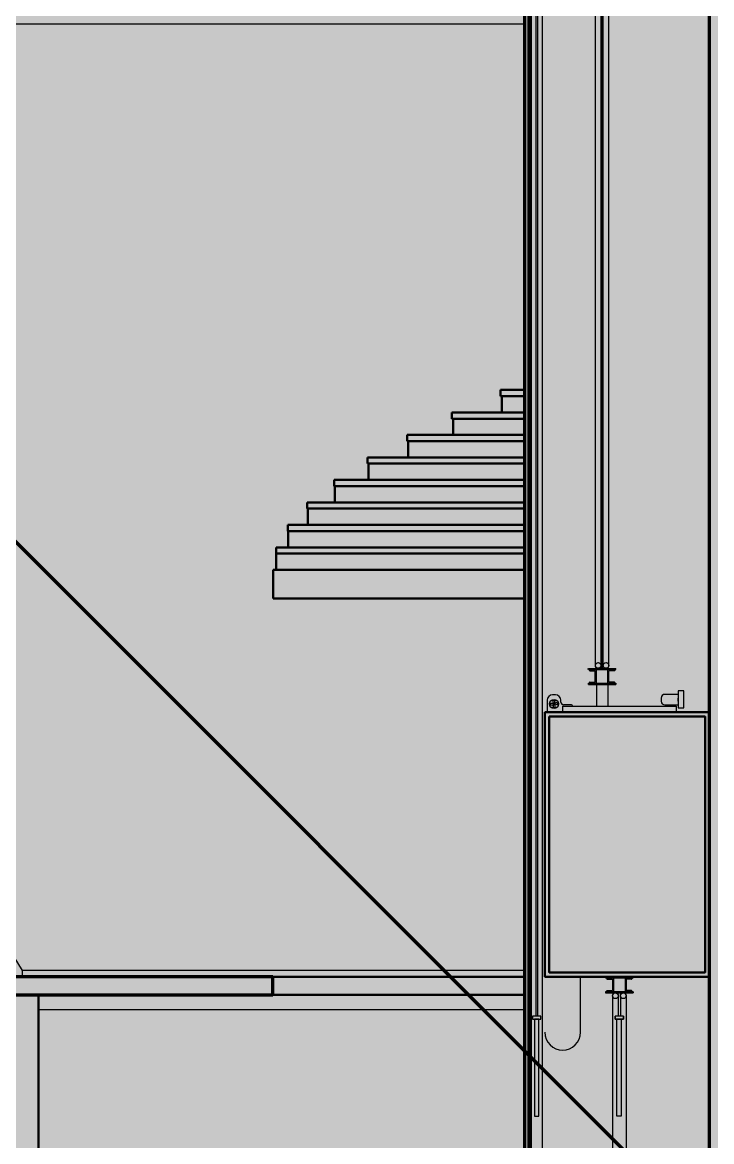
# Model space of a CAD drawing. Header units: millimetres. Extents: x 401 to 30661, y 2016 to 22119.
# Drawn here: x 23293 to 23858, y 12818 to 13736 of the extents above; entities that cross this region are included whole.
import ezdxf

# ---------------------------------------------------------------- set-up
doc = ezdxf.new("R2010")
doc.units = ezdxf.units.MM
for name, color, linetype, lineweight, true_color in [('1ST', 51, 'Continuous', 50, 0x7debff), ('3RD', 140, 'Continuous', 25, 0x7debff), ('4TH DETAILS', 125, 'Continuous', 15, 0x39ffb0)]:
    doc.layers.add(name, color=color, linetype=linetype, lineweight=lineweight, true_color=true_color)
doc.layers.add('BACKGROUND', color=7, linetype='Continuous', true_color=0x000000)
for name, color, linetype, lineweight, true_color, transparency in [('GLOW-CYAN', 7, 'Continuous', 100, 0x7debff, 0.8), ('GLOW-CYAN-2', 7, 'Continuous', 50, 0x7debff, 0.8), ('GLOW-EMERALD-2', 7, 'Continuous', 30, 0x39ffb0, 0.8), ('hatch', 253, 'Continuous', 9, 0x7debff, 0.55)]:
    doc.layers.add(name, color=color, linetype=linetype, lineweight=lineweight, true_color=true_color, transparency=transparency)
doc.layers.add('LAYOUT', color=83, linetype='Continuous', lineweight=50, true_color=0x7debff, plot=False)

msp = doc.modelspace()

# ---------------------------------------------------------------- hatches: boundary and pattern name
at = {"layer": 'BACKGROUND'}
h = msp.add_hatch(color=256, dxfattribs=at)
h.dxf.hatch_style = 1
h.paths.add_polyline_path([(400.723, 2015.745), (30660.634, 2015.745), (30660.634, 22119.328), (400.723, 22119.328)])
at = {"layer": 'hatch'}
h = msp.add_hatch(color=256, dxfattribs=at)
h.dxf.hatch_style = 1
h.paths.add_polyline_path([(22802.664, 14593.018), (22768.957, 14593.018), (22735.254, 14510.462), (22760.592, 14525.978), (22454.64, 13776.554), (22437.749, 13781.726), (22423.633, 13747.151), (22440.525, 13741.979), (22291.726, 13377.498), (22279.058, 13393.014), (22262.206, 13351.736), (22279.058, 13310.458), (22291.726, 13325.974), (22440.525, 12961.493), (22447.282, 12963.562), (22296.794, 13332.181), (22309.463, 13347.697), (22307.814, 13351.736), (22309.463, 13355.776), (22296.794, 13371.292), (22447.282, 13739.91), (22464.174, 13734.738), (22470.564, 13750.391), (22471.663, 13750.391), (23187.816, 13750.391), (23187.816, 13765.256), (22476.632, 13765.256), (22478.289, 13769.313), (22461.397, 13774.485), (22770.727, 14532.185), (22802.664, 14551.742), (22802.664, 14571.296), (24762.256, 14571.296), (24762.256, 14551.742), (24804.328, 14525.978), (25109.972, 13777.307), (25086.324, 13770.066), (25088.287, 13765.256), (24377.426, 13765.256), (24377.426, 13750.391), (25093.256, 13750.391), (25094.356, 13750.391), (25100.746, 13734.738), (25124.394, 13741.979), (25273.193, 13377.498), (25255.457, 13355.776), (25257.106, 13351.736), (25255.457, 13347.697), (25268.126, 13332.181), (25117.638, 12963.562), (25100.746, 12968.734), (25094.356, 12953.081), (24377.426, 12953.081), (24377.426, 12938.216), (25088.287, 12938.216), (25079.874, 12917.608), (25096.766, 12912.436), (24794.193, 12171.287), (24768.855, 12155.771), (24765.557, 12147.692), (22799.362, 12147.692), (22796.064, 12155.771), (22770.727, 12171.287), (22467.846, 12913.189), (22461.09, 12911.12), (22760.592, 12177.494), (22735.254, 12193.01), (22768.957, 12110.454), (24795.962, 12110.454), (24829.666, 12193.01), (24804.328, 12177.494), (25103.523, 12910.368), (25120.414, 12905.196), (25141.286, 12956.321), (25124.394, 12961.493), (25273.193, 13325.974), (25285.862, 13310.458), (25302.714, 13351.736), (25285.862, 13393.014), (25278.261, 13383.704), (25131.151, 13744.048), (25141.286, 13747.151), (25126.864, 13782.479), (25116.729, 13779.376), (24814.463, 14519.772), (24829.666, 14510.462), (24795.962, 14593.018), (24762.256, 14593.018), (24762.256, 14577.502), (22802.664, 14577.502)])
h.paths.add_polyline_path([(24377.426, 13765.256), (24353.117, 13765.256), (24353.117, 13750.391), (24377.426, 13750.391)], flags=17)
h.paths.add_polyline_path([(24353.117, 13765.256), (24066.92, 13765.256), (24066.92, 13750.391), (24353.117, 13750.391)], flags=17)
h.paths.add_polyline_path([(23211.705, 13765.256), (23187.816, 13765.256), (23187.816, 13750.391), (23211.705, 13750.391)], flags=17)
h.paths.add_polyline_path([(23497.999, 13765.256), (23211.705, 13765.256), (23211.705, 13750.391), (23497.999, 13750.391)], flags=17)
h.paths.add_polyline_path([(23765.255, 14082.542), (23723.705, 14082.542), (23721.645, 14072.198), (23765.255, 14072.198)], flags=16)
h.paths.add_polyline_path([(23860.04, 14185.982), (23704.88, 14185.982), (23704.88, 12147.692), (23708.49, 12147.692), (23708.49, 14072.198), (23714.286, 14072.198), (23716.346, 14082.542), (23708.49, 14082.542), (23708.49, 14175.638), (23856.43, 14175.638), (23856.43, 14082.542), (23771.266, 14082.542), (23771.266, 14072.198), (23856.43, 14072.198), (23856.43, 12147.692), (23860.04, 12147.692)], flags=17)
h.paths.add_polyline_path([(23187.816, 12953.081), (22470.564, 12953.081), (22464.174, 12968.734), (22423.633, 12956.321), (22444.198, 12905.948), (22484.738, 12918.361), (22476.632, 12938.216), (23187.816, 12938.216)], flags=17)
h.paths.add_polyline_path([(23497.999, 12953.081), (23211.705, 12953.081), (23211.705, 12938.216), (23497.999, 12938.216)], flags=17)
h.paths.add_polyline_path([(23211.705, 12953.081), (23187.816, 12953.081), (23187.816, 12938.216), (23211.705, 12938.216)], flags=17)
h.paths.add_polyline_path([(24377.426, 12953.081), (24353.117, 12953.081), (24353.117, 12938.216), (24377.426, 12938.216)], flags=17)
h.paths.add_polyline_path([(24353.117, 12953.081), (24066.92, 12953.081), (24066.92, 12938.216), (24353.117, 12938.216)], flags=17)
h = msp.add_hatch(color=256, dxfattribs=at)
h.dxf.hatch_style = 1
h.paths.add_polyline_path([(23704.88, 13287.075), (23498.306, 13287.075), (23498.306, 13263.442), (23704.88, 13263.442)])
h.paths.add_polyline_path([(24066.601, 13637.825), (24066.601, 13656.286), (23860.04, 13656.286), (23860.04, 13632.653), (23872.183, 13632.653), (24066.601, 13632.653)])
h.paths.add_polyline_path([(24065.771, 12880.943), (24065.771, 12899.403), (23860.04, 12899.403), (23860.04, 12875.771), (24065.771, 12875.771)])
h.paths.add_polyline_path([(23704.88, 12530.192), (23498.942, 12530.192), (23498.942, 12506.56), (23704.88, 12506.56)])
h = msp.add_hatch(color=256, dxfattribs=at)
h.dxf.hatch_style = 1
h.paths.add_polyline_path([(23721.356, 13170.306), (23721.356, 12953.081), (23856.43, 12953.081), (23856.43, 13170.306)])
h.paths.add_polyline_path([(23852.82, 13166.685), (23852.82, 12956.702), (23724.977, 12956.702), (23724.977, 13166.685)], flags=16)

# ---------------------------------------------------------------- linework, layer by layer
at = {"layer": '1ST', "linetype": 'Continuous', "extrusion": (0, 1, -2e-16)}
for p, q in [((23704.88, 12147.692, -0.389), (23704.88, 14185.982, -0.389)), ((23708.49, 12147.692, -0.389), (23708.49, 14072.198, -0.389)), ((23856.43, 12147.692, -0.389), (23856.43, 14072.198, -0.389)), ((23497.999, 12953.081, -0.389), (22470.564, 12953.081, -0.389)), ((23497.999, 12938.216, -0.389), (23497.999, 12953.081, -0.389)), ((22476.632, 12938.216, -0.389), (23497.999, 12938.216, -0.389))]:
    msp.add_line(p, q, dxfattribs=at)
at = {"layer": '3RD', "linetype": 'Continuous', "extrusion": (0, 1, -2e-16)}
for p, q in [((23684.956, 13429.587, -0.389), (23684.956, 13434.759, -0.389)), ((23704.88, 13434.759, -0.389), (23684.956, 13434.759, -0.389)), ((23684.956, 13429.587, -0.389), (23704.88, 13429.587, -0.389)), ((23685.929, 13416.299, -0.389), (23685.929, 13429.587, -0.389)), ((23645.048, 13411.127, -0.389), (23645.048, 13416.299, -0.389)), ((23645.048, 13416.299, -0.389), (23704.88, 13416.299, -0.389)), ((23704.88, 13411.127, -0.389), (23645.048, 13411.127, -0.389)), ((23645.955, 13411.127, -0.389), (23645.955, 13397.838, -0.389)), ((23608.405, 13392.666, -0.389), (23608.405, 13397.838, -0.389)), ((23608.405, 13397.838, -0.389), (23704.88, 13397.838, -0.389)), ((23704.88, 13392.666, -0.389), (23608.405, 13392.666, -0.389)), ((23609.224, 13379.378, -0.389), (23609.224, 13392.666, -0.389)), ((23575.897, 13379.378, -0.389), (23704.88, 13379.378, -0.389)), ((23575.897, 13379.378, -0.389), (23575.897, 13374.206, -0.389)), ((23575.897, 13374.206, -0.389), (23704.88, 13374.206, -0.389)), ((23576.609, 13360.917, -0.389), (23576.609, 13374.206, -0.389)), ((23704.88, 13360.917, -0.389), (23548.295, 13360.917, -0.389)), ((23548.295, 13360.917, -0.389), (23548.295, 13355.745, -0.389)), ((23548.295, 13355.745, -0.389), (23704.88, 13355.745, -0.389)), ((23548.884, 13355.745, -0.389), (23548.884, 13342.457, -0.389)), ((23526.257, 13337.285, -0.389), (23526.257, 13342.457, -0.389)), ((23704.88, 13342.457, -0.389), (23526.257, 13342.457, -0.389)), ((23704.88, 13337.285, -0.389), (23526.257, 13337.285, -0.389)), ((23526.708, 13337.285, -0.389), (23526.708, 13323.996, -0.389)), ((23704.88, 13323.996, -0.389), (23510.306, 13323.996, -0.389)), ((23510.306, 13323.996, -0.389), (23510.306, 13318.824, -0.389)), ((23510.306, 13318.824, -0.389), (23704.88, 13318.824, -0.389)), ((23510.609, 13318.824, -0.389), (23510.609, 13305.535, -0.389)), ((23500.82, 13300.363, -0.389), (23500.82, 13305.535, -0.389)), ((23704.88, 13305.535, -0.389), (23500.82, 13305.535, -0.389)), ((23500.82, 13300.363, -0.389), (23704.88, 13300.363, -0.389)), ((23500.967, 13287.075, -0.389), (23500.967, 13300.363, -0.389)), ((23704.994, 13287.075, -0.389), (23498.306, 13287.075, -0.389)), ((23498.306, 13287.075, -0.389), (23498.306, 13263.442, -0.389)), ((23704.88, 13268.614, -0.389), (23704.88, 13281.903, -0.389)), ((23704.88, 13281.903, -0.389), (23704.994, 13281.903, -0.389)), ((23704.994, 13281.903, -0.389), (23704.994, 13287.075, -0.389)), ((23498.306, 13263.442, -0.389), (23704.88, 13263.442, -0.389)), ((23305.819, 12159.864, -0.389), (23305.819, 12938.216, -0.389))]:
    msp.add_line(p, q, dxfattribs=at)
at = {"layer": '3RD', "linetype": 'Continuous'}
for p, q in [((23704.88, 12953.081, -0.389), (23497.999, 12953.081, -0.389)), ((23704.88, 12938.216, -0.389), (23497.999, 12938.216, -0.389))]:
    msp.add_line(p, q, dxfattribs=at)
at = {"layer": '3RD', "linetype": 'Continuous', "elevation": -0.389}
for points in [[(23721.356, 13170.306), (23856.43, 13170.306), (23856.43, 12953.081), (23721.356, 12953.081)], [(23724.977, 13166.685), (23852.82, 13166.685), (23852.82, 12956.702), (23724.977, 12956.702)]]:
    msp.add_lwpolyline(points, close=True, dxfattribs=at)
at = {"layer": '4TH DETAILS', "ltscale": 0.3}
for p, q in [((23768.404, 14120.337, -0.389), (23768.404, 13205.253, -0.389)), ((23762.791, 13208.984, -0.389), (23762.791, 14072.198, -0.389)), ((23767.493, 13206.194, -0.389), (23767.493, 14072.198, -0.389)), ((23769.196, 13208.213, -0.389), (23769.196, 14072.198, -0.389)), ((23773.866, 13208.599, -0.389), (23773.866, 14072.198, -0.389)), ((23710.196, 13934.306, -0.389), (23710.196, 12158.036, -0.389)), ((23713.892, 13936.219, -0.389), (23713.892, 12920.724, -0.389)), ((23713.892, 13936.219, -0.389), (23713.892, 12920.724, -0.389)), ((23715.247, 13936.219, -0.389), (23715.247, 12920.724, -0.389)), ((23715.247, 13936.219, -0.389), (23715.247, 12920.724, -0.389)), ((23715.247, 13936.219, -0.389), (23715.247, 12920.724, -0.389)), ((23719.032, 13934.306, -0.389), (23719.032, 12158.036, -0.389)), ((23773.866, 13208.599, -0.389), (23773.866, 13250.236, -0.389)), ((23756.951, 13205.253, -0.389), (23756.951, 13206.194, -0.389)), ((23756.951, 13205.253, -0.389), (23756.951, 13206.194, -0.389)), ((23757.069, 13206.194, -0.389), (23779.674, 13206.194, -0.389)), ((23757.069, 13206.194, -0.389), (23779.674, 13206.194, -0.389)), ((23757.069, 13205.253, -0.389), (23779.674, 13205.253, -0.389)), ((23757.069, 13205.253, -0.389), (23779.674, 13205.253, -0.389)), ((23757.969, 13205.253, -0.389), (23757.969, 13204.595, -0.389)), ((23757.969, 13205.253, -0.389), (23757.969, 13204.595, -0.389)), ((23758.251, 13204.313, -0.389), (23762.388, 13204.313, -0.389)), ((23758.251, 13204.313, -0.389), (23762.388, 13204.313, -0.389)), ((23762.67, 13195.192, -0.389), (23762.67, 13204.031, -0.389)), ((23762.67, 13195.192, -0.389), (23762.67, 13204.031, -0.389)), ((23763.611, 13193.969, -0.389), (23763.611, 13205.253, -0.389)), ((23763.611, 13193.969, -0.389), (23763.611, 13205.253, -0.389)), ((23773.014, 13193.969, -0.389), (23773.014, 13205.253, -0.389)), ((23773.014, 13193.969, -0.389), (23773.014, 13205.253, -0.389)), ((23773.955, 13195.192, -0.389), (23773.955, 13204.031, -0.389)), ((23773.955, 13195.192, -0.389), (23773.955, 13204.031, -0.389)), ((23778.375, 13204.313, -0.389), (23774.237, 13204.313, -0.389)), ((23778.375, 13204.313, -0.389), (23774.237, 13204.313, -0.389)), ((23778.657, 13205.253, -0.389), (23778.657, 13204.595, -0.389)), ((23778.657, 13205.253, -0.389), (23778.657, 13204.595, -0.389)), ((23779.674, 13205.253, -0.389), (23779.674, 13206.194, -0.389)), ((23779.674, 13205.253, -0.389), (23779.674, 13206.194, -0.389)), ((23756.951, 13193.969, -0.389), (23756.951, 13193.029, -0.389)), ((23756.951, 13193.969, -0.389), (23756.951, 13193.029, -0.389)), ((23757.069, 13193.969, -0.389), (23779.674, 13193.969, -0.389)), ((23757.069, 13193.969, -0.389), (23779.674, 13193.969, -0.389)), ((23757.069, 13193.029, -0.389), (23779.674, 13193.029, -0.389)), ((23757.069, 13193.029, -0.389), (23779.674, 13193.029, -0.389)), ((23757.969, 13193.969, -0.389), (23757.969, 13194.627, -0.389)), ((23757.969, 13193.969, -0.389), (23757.969, 13194.627, -0.389)), ((23758.251, 13194.909, -0.389), (23762.388, 13194.909, -0.389)), ((23758.251, 13194.909, -0.389), (23762.388, 13194.909, -0.389)), ((23763.611, 13193.969, -0.389), (23763.611, 13175.12, -0.389)), ((23763.611, 13193.969, -0.389), (23763.611, 13175.12, -0.389)), ((23773.014, 13193.969, -0.389), (23773.014, 13175.12, -0.389)), ((23773.014, 13193.969, -0.389), (23773.014, 13175.12, -0.389)), ((23778.375, 13194.909, -0.389), (23774.237, 13194.909, -0.389)), ((23778.375, 13194.909, -0.389), (23774.237, 13194.909, -0.389)), ((23778.657, 13193.969, -0.389), (23778.657, 13194.627, -0.389)), ((23778.657, 13193.969, -0.389), (23778.657, 13194.627, -0.389)), ((23779.674, 13193.969, -0.389), (23779.674, 13193.029, -0.389)), ((23779.674, 13193.969, -0.389), (23779.674, 13193.029, -0.389)), ((23729.973, 13184.517, -0.389), (23727.663, 13184.517, -0.389)), ((23729.973, 13184.517, -0.389), (23727.663, 13184.517, -0.389)), ((23816.842, 13181.89, -0.389), (23816.842, 13179.203, -0.389)), ((23816.842, 13181.89, -0.389), (23816.842, 13179.203, -0.389)), ((23830.75, 13184.899, -0.389), (23819.851, 13184.899, -0.389)), ((23830.75, 13184.899, -0.389), (23819.851, 13184.899, -0.389)), ((23835.346, 13187.679, -0.389), (23830.75, 13187.679, -0.389)), ((23830.75, 13187.679, -0.389), (23830.75, 13173.776, -0.389)), ((23835.346, 13187.679, -0.389), (23830.75, 13187.679, -0.389)), ((23830.75, 13187.679, -0.389), (23830.75, 13173.776, -0.389)), ((23830.75, 13179.203, -0.389), (23830.75, 13181.89, -0.389)), ((23830.75, 13179.203, -0.389), (23830.75, 13181.89, -0.389)), ((23835.346, 13173.776, -0.389), (23835.346, 13187.679, -0.389)), ((23835.346, 13173.776, -0.389), (23835.346, 13187.679, -0.389)), ((23723.15, 13180.004, -0.389), (23723.15, 13170.306, -0.389)), ((23723.15, 13180.004, -0.389), (23723.15, 13170.306, -0.389)), ((23734.487, 13178.567, -0.389), (23734.487, 13180.004, -0.389)), ((23734.487, 13178.567, -0.389), (23734.487, 13180.004, -0.389)), ((23735.846, 13175.12, -0.389), (23735.846, 13170.306, -0.389)), ((23735.846, 13175.12, -0.389), (23829.074, 13175.12, -0.389)), ((23735.846, 13175.12, -0.389), (23735.846, 13170.306, -0.389)), ((23735.846, 13175.12, -0.389), (23829.074, 13175.12, -0.389)), ((23743.313, 13176.31, -0.389), (23736.744, 13176.31, -0.389)), ((23743.313, 13176.31, -0.389), (23736.744, 13176.31, -0.389)), ((23819.851, 13176.194, -0.389), (23830.75, 13176.194, -0.389)), ((23819.851, 13176.194, -0.389), (23830.75, 13176.194, -0.389)), ((23829.074, 13175.12, -0.389), (23829.074, 13170.306, -0.389)), ((23829.074, 13175.12, -0.389), (23829.074, 13170.306, -0.389)), ((23830.75, 13173.776, -0.389), (23835.346, 13173.776, -0.389)), ((23830.75, 13173.776, -0.389), (23835.346, 13173.776, -0.389)), ((23750.567, 12907.572, -0.389), (23750.567, 12953.081, -0.389)), ((23750.567, 12907.572, -0.389), (23750.567, 12953.081, -0.389)), ((23771.098, 12952.141, -0.389), (23771.098, 12953.081, -0.389)), ((23771.098, 12952.141, -0.389), (23771.098, 12953.081, -0.389)), ((23771.098, 12952.141, -0.389), (23793.821, 12952.141, -0.389)), ((23771.098, 12952.141, -0.389), (23793.821, 12952.141, -0.389)), ((23772.116, 12952.141, -0.389), (23772.116, 12951.483, -0.389)), ((23772.116, 12952.141, -0.389), (23772.116, 12951.483, -0.389)), ((23772.398, 12951.2, -0.389), (23776.535, 12951.2, -0.389)), ((23772.398, 12951.2, -0.389), (23776.535, 12951.2, -0.389)), ((23776.818, 12950.918, -0.389), (23776.818, 12942.079, -0.389)), ((23776.818, 12950.918, -0.389), (23776.818, 12942.079, -0.389)), ((23776.818, 12950.918, -0.389), (23776.818, 12942.079, -0.389)), ((23777.758, 12952.141, -0.389), (23777.758, 12940.856, -0.389)), ((23777.758, 12952.141, -0.389), (23777.758, 12940.856, -0.389)), ((23777.758, 12952.141, -0.389), (23777.758, 12940.856, -0.389)), ((23787.162, 12952.141, -0.389), (23787.162, 12940.856, -0.389)), ((23787.162, 12952.141, -0.389), (23787.162, 12940.856, -0.389)), ((23787.162, 12952.141, -0.389), (23787.162, 12940.856, -0.389)), ((23788.102, 12950.918, -0.389), (23788.102, 12942.079, -0.389)), ((23788.102, 12950.918, -0.389), (23788.102, 12942.079, -0.389)), ((23788.102, 12950.918, -0.389), (23788.102, 12942.079, -0.389)), ((23792.522, 12951.2, -0.389), (23788.384, 12951.2, -0.389)), ((23792.522, 12951.2, -0.389), (23788.384, 12951.2, -0.389)), ((23792.804, 12952.141, -0.389), (23792.804, 12951.483, -0.389)), ((23792.804, 12952.141, -0.389), (23792.804, 12951.483, -0.389)), ((23793.821, 12952.141, -0.389), (23793.821, 12953.081, -0.389)), ((23793.821, 12952.141, -0.389), (23793.821, 12953.081, -0.389)), ((23772.116, 12940.856, -0.389), (23772.116, 12941.515, -0.389)), ((23772.116, 12940.856, -0.389), (23772.116, 12941.515, -0.389)), ((23772.116, 12940.856, -0.389), (23772.116, 12941.515, -0.389)), ((23772.398, 12941.797, -0.389), (23776.535, 12941.797, -0.389)), ((23772.398, 12941.797, -0.389), (23776.535, 12941.797, -0.389)), ((23772.398, 12941.797, -0.389), (23776.535, 12941.797, -0.389)), ((23792.522, 12941.797, -0.389), (23788.384, 12941.797, -0.389)), ((23792.522, 12941.797, -0.389), (23788.384, 12941.797, -0.389)), ((23792.522, 12941.797, -0.389), (23788.384, 12941.797, -0.389)), ((23792.804, 12940.856, -0.389), (23792.804, 12941.515, -0.389)), ((23792.804, 12940.856, -0.389), (23792.804, 12941.515, -0.389)), ((23771.098, 12940.856, -0.389), (23771.098, 12939.916, -0.389)), ((23771.098, 12940.856, -0.389), (23771.098, 12939.916, -0.389)), ((23793.703, 12940.856, -0.389), (23771.098, 12940.856, -0.389)), ((23793.703, 12939.916, -0.389), (23771.098, 12939.916, -0.389)), ((23771.216, 12940.856, -0.389), (23793.821, 12940.856, -0.389)), ((23771.216, 12940.856, -0.389), (23793.821, 12940.856, -0.389)), ((23771.216, 12939.916, -0.389), (23793.821, 12939.916, -0.389)), ((23771.216, 12939.916, -0.389), (23793.821, 12939.916, -0.389)), ((23776.92, 12937.261, -0.389), (23776.92, 12158.036, -0.389)), ((23781.608, 12937.511, -0.389), (23781.608, 12920.724, -0.389)), ((23781.608, 12937.511, -0.389), (23781.608, 12920.724, -0.389)), ((23781.608, 12937.511, -0.389), (23781.608, 12920.724, -0.389)), ((23783.311, 12937.511, -0.389), (23783.311, 12920.724, -0.389)), ((23783.311, 12937.511, -0.389), (23783.311, 12920.724, -0.389)), ((23783.311, 12937.511, -0.389), (23783.311, 12920.724, -0.389)), ((23788.027, 12938.216, -0.389), (23788.027, 12158.036, -0.389)), ((23793.821, 12940.856, -0.389), (23793.821, 12939.916, -0.389)), ((23793.821, 12940.856, -0.389), (23793.821, 12939.916, -0.389)), ((23718.024, 12920.724, -0.389), (23711.28, 12920.724, -0.389)), ((23711.28, 12920.724, -0.389), (23711.28, 12918.435, -0.389)), ((23718.024, 12920.724, -0.389), (23711.28, 12920.724, -0.389)), ((23718.024, 12920.724, -0.389), (23711.28, 12920.724, -0.389)), ((23711.28, 12918.435, -0.389), (23718.024, 12918.435, -0.389)), ((23711.28, 12918.435, -0.389), (23718.024, 12918.435, -0.389)), ((23711.28, 12918.435, -0.389), (23718.024, 12918.435, -0.389)), ((23716.364, 12918.435, -0.389), (23712.939, 12918.435, -0.389)), ((23712.939, 12918.435, -0.389), (23712.939, 12838.868, -0.389)), ((23716.364, 12838.868, -0.389), (23716.364, 12918.435, -0.389)), ((23718.024, 12918.435, -0.389), (23718.024, 12920.724, -0.389)), ((23779.064, 12918.435, -0.389), (23779.064, 12920.724, -0.389)), ((23785.808, 12918.435, -0.389), (23779.064, 12918.435, -0.389)), ((23779.112, 12920.724, -0.389), (23779.112, 12918.435, -0.389)), ((23785.856, 12920.724, -0.389), (23779.112, 12920.724, -0.389)), ((23779.112, 12920.724, -0.389), (23779.112, 12918.435, -0.389)), ((23779.112, 12918.435, -0.389), (23785.856, 12918.435, -0.389)), ((23779.112, 12918.435, -0.389), (23785.856, 12918.435, -0.389)), ((23780.471, 12838.868, -0.389), (23780.471, 12918.435, -0.389)), ((23780.471, 12918.435, -0.389), (23783.897, 12918.435, -0.389)), ((23783.897, 12918.435, -0.389), (23783.897, 12838.868, -0.389)), ((23785.808, 12920.724, -0.389), (23785.808, 12918.435, -0.389)), ((23785.856, 12918.435, -0.389), (23785.856, 12920.724, -0.389)), ((23785.856, 12918.435, -0.389), (23785.856, 12920.724, -0.389)), ((23712.939, 12838.868, -0.389), (23716.364, 12838.868, -0.389)), ((23783.897, 12838.868, -0.389), (23780.471, 12838.868, -0.389))]:
    msp.add_line(p, q, dxfattribs=at)
at = {"layer": '4TH DETAILS', "linetype": 'Continuous', "extrusion": (0, 1, -2e-16)}
for p, q in [((23704.88, 13734.738, -0.389), (22813.895, 13734.738, -0.389)), ((23292.56, 12958.253, -0.389), (22817.062, 13734.738, -0.389)), ((23292.56, 12953.081, -0.389), (23292.56, 12958.253, -0.389)), ((23704.88, 12958.253, -0.389), (23292.56, 12958.253, -0.389)), ((23704.88, 12926.102, -0.389), (23305.819, 12926.102, -0.389))]:
    msp.add_line(p, q, dxfattribs=at)
at = {"layer": '4TH DETAILS', "ltscale": 0.3}
for centre, radius in [((23765.11, 13208.599, -0.389), 2.351), ((23765.11, 13208.599, -0.389), 2.351), ((23771.515, 13208.599, -0.389), 2.351), ((23771.515, 13208.599, -0.389), 2.351), ((23728.845, 13176.997, -0.389), 3.773), ((23728.845, 13176.997, -0.389), 3.773), ((23728.845, 13176.997, -0.389), 0.306), ((23728.845, 13176.997, -0.389), 0.306), ((23779.257, 12937.511, -0.389), 2.351), ((23779.257, 12937.511, -0.389), 2.351), ((23779.257, 12937.511, -0.389), 2.351), ((23785.662, 12937.511, -0.389), 2.351), ((23785.662, 12937.511, -0.389), 2.351), ((23785.662, 12937.511, -0.389), 2.351)]:
    msp.add_circle(centre, radius, dxfattribs=at)
for centre, radius, start, end in [((23758.251, 13204.595, -0.389), 0.282, 180, 270), ((23758.251, 13204.595, -0.389), 0.282, 180, 270), ((23762.388, 13204.031, -0.389), 0.282, 0, 90), ((23762.388, 13204.031, -0.389), 0.282, 0, 90), ((23774.237, 13204.031, -0.389), 0.282, 90, 180), ((23774.237, 13204.031, -0.389), 0.282, 90, 180), ((23778.375, 13204.595, -0.389), 0.282, 270, 0), ((23778.375, 13204.595, -0.389), 0.282, 270, 0), ((23758.251, 13194.627, -0.389), 0.282, 90, 180), ((23758.251, 13194.627, -0.389), 0.282, 90, 180), ((23762.388, 13195.192, -0.389), 0.282, 270, 0), ((23762.388, 13195.192, -0.389), 0.282, 270, 0), ((23774.237, 13195.192, -0.389), 0.282, 180, 270), ((23774.237, 13195.192, -0.389), 0.282, 180, 270), ((23778.375, 13194.627, -0.389), 0.282, 0, 90), ((23778.375, 13194.627, -0.389), 0.282, 0, 90), ((23727.663, 13180.004, -0.389), 4.514, 90, 180), ((23727.663, 13180.004, -0.389), 4.514, 90, 180), ((23729.973, 13180.004, -0.389), 4.514, 0, 90), ((23729.973, 13180.004, -0.389), 4.514, 0, 90), ((23819.851, 13181.89, -0.389), 3.009, 90, 180), ((23819.851, 13181.89, -0.389), 3.009, 90, 180), ((23726.448, 13176.977, -0.389), 0.808, 183.18834, 225.406342), ((23726.448, 13176.977, -0.389), 0.808, 183.18834, 225.406342), ((23726.996, 13178.484, -0.389), 2.362, 241.806287, 313.779294), ((23726.996, 13178.484, -0.389), 2.362, 241.806287, 313.779294), ((23730.331, 13178.845, -0.389), 2.362, 151.806287, 223.779294), ((23730.331, 13178.845, -0.389), 2.362, 151.806287, 223.779294), ((23728.825, 13179.394, -0.389), 0.808, 93.18834, 135.406342), ((23728.825, 13179.394, -0.389), 0.808, 93.18834, 135.406342), ((23728.864, 13174.6, -0.389), 0.808, 273.18834, 315.406342), ((23728.864, 13174.6, -0.389), 0.808, 273.18834, 315.406342), ((23730.693, 13175.51, -0.389), 2.362, 61.806287, 133.779294), ((23730.693, 13175.51, -0.389), 2.362, 61.806287, 133.779294), ((23727.358, 13175.149, -0.389), 2.362, 331.806287, 43.779294), ((23727.358, 13175.149, -0.389), 2.362, 331.806287, 43.779294), ((23731.241, 13177.017, -0.389), 0.808, 3.18834, 45.406342), ((23731.241, 13177.017, -0.389), 0.808, 3.18834, 45.406342), ((23736.744, 13178.567, -0.389), 2.257, 180, 270), ((23736.744, 13178.567, -0.389), 2.257, 180, 270), ((23743.313, 13175.558, -0.389), 0.752, 0, 90), ((23743.313, 13175.558, -0.389), 0.752, 0, 90), ((23819.851, 13179.203, -0.389), 3.009, 180, 270), ((23819.851, 13179.203, -0.389), 3.009, 180, 270), ((23772.398, 12951.483, -0.389), 0.282, 180, 270), ((23772.398, 12951.483, -0.389), 0.282, 180, 270), ((23776.535, 12950.918, -0.389), 0.282, 0, 90), ((23776.535, 12950.918, -0.389), 0.282, 0, 90), ((23788.384, 12950.918, -0.389), 0.282, 90, 180), ((23788.384, 12950.918, -0.389), 0.282, 90, 180), ((23792.522, 12951.483, -0.389), 0.282, 270, 0), ((23792.522, 12951.483, -0.389), 0.282, 270, 0), ((23772.398, 12941.515, -0.389), 0.282, 90, 180), ((23772.398, 12941.515, -0.389), 0.282, 90, 180), ((23772.398, 12941.515, -0.389), 0.282, 90, 180), ((23776.535, 12942.079, -0.389), 0.282, 270, 0), ((23776.535, 12942.079, -0.389), 0.282, 270, 0), ((23776.535, 12942.079, -0.389), 0.282, 270, 0), ((23788.384, 12942.079, -0.389), 0.282, 180, 270), ((23788.384, 12942.079, -0.389), 0.282, 180, 270), ((23788.384, 12942.079, -0.389), 0.282, 180, 270), ((23792.522, 12941.515, -0.389), 0.282, 0, 90), ((23792.522, 12941.515, -0.389), 0.282, 0, 90), ((23735.961, 12907.572, -0.389), 14.605, 180, 0), ((23735.961, 12907.572, -0.389), 14.605, 180, 0)]:
    msp.add_arc(centre, radius, start, end, dxfattribs=at)
for points in [[(23725.641, 13176.932, 37.306), (23725.627, 13177.446, 37.306), (23725.693, 13177.594, 37.306), (23725.775, 13177.734, 37.306), (23725.972, 13177.766, 37.306), (23728.618, 13177.203, 37.306)], [(23725.641, 13176.932, 37.306), (23725.627, 13177.446, 37.306), (23725.693, 13177.594, 37.306), (23725.775, 13177.734, 37.306), (23725.972, 13177.766, 37.306), (23728.618, 13177.203, 37.306)], [(23728.909, 13173.794, 37.306), (23728.395, 13173.779, 37.306), (23728.248, 13173.845, 37.306), (23728.108, 13173.927, 37.306), (23728.075, 13174.124, 37.306), (23728.639, 13176.771, 37.306)], [(23728.909, 13173.794, 37.306), (23728.395, 13173.779, 37.306), (23728.248, 13173.845, 37.306), (23728.108, 13173.927, 37.306), (23728.075, 13174.124, 37.306), (23728.639, 13176.771, 37.306)], [(23728.78, 13180.2, 37.306), (23729.294, 13180.215, 37.306), (23729.442, 13180.149, 37.306), (23729.581, 13180.067, 37.306), (23729.614, 13179.87, 37.306), (23729.051, 13177.223, 37.306)], [(23728.78, 13180.2, 37.306), (23729.294, 13180.215, 37.306), (23729.442, 13180.149, 37.306), (23729.581, 13180.067, 37.306), (23729.614, 13179.87, 37.306), (23729.051, 13177.223, 37.306)], [(23732.048, 13177.062, 37.306), (23732.062, 13176.548, 37.306), (23731.997, 13176.4, 37.306), (23731.914, 13176.261, 37.306), (23731.718, 13176.228, 37.306), (23729.071, 13176.791, 37.306)], [(23732.048, 13177.062, 37.306), (23732.062, 13176.548, 37.306), (23731.997, 13176.4, 37.306), (23731.914, 13176.261, 37.306), (23731.718, 13176.228, 37.306), (23729.071, 13176.791, 37.306)]]:
    msp.add_open_spline(points, degree=3, dxfattribs=at)
at = {"layer": 'GLOW-CYAN'}
msp.add_line((21582.46, 15014.575), (25982.46, 10614.575), dxfattribs=at)
at = {"layer": 'GLOW-CYAN', "linetype": 'Continuous', "extrusion": (0, 1, -2e-16)}
for p, q in [((23704.88, 12147.692, -0.389), (23704.88, 14185.982, -0.389)), ((23708.49, 12147.692, -0.389), (23708.49, 14072.198, -0.389)), ((23856.43, 12147.692, -0.389), (23856.43, 14072.198, -0.389)), ((23497.999, 12953.081, -0.389), (22470.564, 12953.081, -0.389)), ((23497.999, 12938.216, -0.389), (23497.999, 12953.081, -0.389)), ((22476.632, 12938.216, -0.389), (23497.999, 12938.216, -0.389))]:
    msp.add_line(p, q, dxfattribs=at)
at = {"layer": 'GLOW-CYAN-2', "linetype": 'Continuous', "extrusion": (0, 1, -2e-16)}
for p, q in [((23684.956, 13429.587, -0.389), (23684.956, 13434.759, -0.389)), ((23704.88, 13434.759, -0.389), (23684.956, 13434.759, -0.389)), ((23684.956, 13429.587, -0.389), (23704.88, 13429.587, -0.389)), ((23685.929, 13416.299, -0.389), (23685.929, 13429.587, -0.389)), ((23645.048, 13411.127, -0.389), (23645.048, 13416.299, -0.389)), ((23645.048, 13416.299, -0.389), (23704.88, 13416.299, -0.389)), ((23704.88, 13411.127, -0.389), (23645.048, 13411.127, -0.389)), ((23645.955, 13411.127, -0.389), (23645.955, 13397.838, -0.389)), ((23608.405, 13392.666, -0.389), (23608.405, 13397.838, -0.389)), ((23608.405, 13397.838, -0.389), (23704.88, 13397.838, -0.389)), ((23704.88, 13392.666, -0.389), (23608.405, 13392.666, -0.389)), ((23609.224, 13379.378, -0.389), (23609.224, 13392.666, -0.389)), ((23575.897, 13379.378, -0.389), (23704.88, 13379.378, -0.389)), ((23575.897, 13379.378, -0.389), (23575.897, 13374.206, -0.389)), ((23575.897, 13374.206, -0.389), (23704.88, 13374.206, -0.389)), ((23576.609, 13360.917, -0.389), (23576.609, 13374.206, -0.389)), ((23704.88, 13360.917, -0.389), (23548.295, 13360.917, -0.389)), ((23548.295, 13360.917, -0.389), (23548.295, 13355.745, -0.389)), ((23548.295, 13355.745, -0.389), (23704.88, 13355.745, -0.389)), ((23548.884, 13355.745, -0.389), (23548.884, 13342.457, -0.389)), ((23526.257, 13337.285, -0.389), (23526.257, 13342.457, -0.389)), ((23704.88, 13342.457, -0.389), (23526.257, 13342.457, -0.389)), ((23704.88, 13337.285, -0.389), (23526.257, 13337.285, -0.389)), ((23526.708, 13337.285, -0.389), (23526.708, 13323.996, -0.389)), ((23704.88, 13323.996, -0.389), (23510.306, 13323.996, -0.389)), ((23510.306, 13323.996, -0.389), (23510.306, 13318.824, -0.389)), ((23510.306, 13318.824, -0.389), (23704.88, 13318.824, -0.389)), ((23510.609, 13318.824, -0.389), (23510.609, 13305.535, -0.389)), ((23500.82, 13300.363, -0.389), (23500.82, 13305.535, -0.389)), ((23704.88, 13305.535, -0.389), (23500.82, 13305.535, -0.389)), ((23500.82, 13300.363, -0.389), (23704.88, 13300.363, -0.389)), ((23500.967, 13287.075, -0.389), (23500.967, 13300.363, -0.389)), ((23704.994, 13287.075, -0.389), (23498.306, 13287.075, -0.389)), ((23498.306, 13287.075, -0.389), (23498.306, 13263.442, -0.389)), ((23704.88, 13268.614, -0.389), (23704.88, 13281.903, -0.389)), ((23704.88, 13281.903, -0.389), (23704.994, 13281.903, -0.389)), ((23704.994, 13281.903, -0.389), (23704.994, 13287.075, -0.389)), ((23498.306, 13263.442, -0.389), (23704.88, 13263.442, -0.389)), ((23305.819, 12159.864, -0.389), (23305.819, 12938.216, -0.389))]:
    msp.add_line(p, q, dxfattribs=at)
at = {"layer": 'GLOW-CYAN-2', "linetype": 'Continuous'}
for p, q in [((23704.88, 12953.081, -0.389), (23497.999, 12953.081, -0.389)), ((23704.88, 12938.216, -0.389), (23497.999, 12938.216, -0.389))]:
    msp.add_line(p, q, dxfattribs=at)
at = {"layer": 'GLOW-CYAN-2', "linetype": 'Continuous', "elevation": -0.389}
for points in [[(23721.356, 13170.306), (23856.43, 13170.306), (23856.43, 12953.081), (23721.356, 12953.081)], [(23724.977, 13166.685), (23852.82, 13166.685), (23852.82, 12956.702), (23724.977, 12956.702)]]:
    msp.add_lwpolyline(points, close=True, dxfattribs=at)
at = {"layer": 'GLOW-EMERALD-2', "ltscale": 0.3}
for p, q in [((23768.404, 14120.337, -0.389), (23768.404, 13205.253, -0.389)), ((23762.791, 13208.984, -0.389), (23762.791, 14072.198, -0.389)), ((23767.493, 13206.194, -0.389), (23767.493, 14072.198, -0.389)), ((23769.196, 13208.213, -0.389), (23769.196, 14072.198, -0.389)), ((23773.866, 13208.599, -0.389), (23773.866, 14072.198, -0.389)), ((23710.196, 13934.306, -0.389), (23710.196, 12158.036, -0.389)), ((23713.892, 13936.219, -0.389), (23713.892, 12920.724, -0.389)), ((23713.892, 13936.219, -0.389), (23713.892, 12920.724, -0.389)), ((23715.247, 13936.219, -0.389), (23715.247, 12920.724, -0.389)), ((23715.247, 13936.219, -0.389), (23715.247, 12920.724, -0.389)), ((23715.247, 13936.219, -0.389), (23715.247, 12920.724, -0.389)), ((23719.032, 13934.306, -0.389), (23719.032, 12158.036, -0.389)), ((23773.866, 13208.599, -0.389), (23773.866, 13250.236, -0.389)), ((23756.951, 13205.253, -0.389), (23756.951, 13206.194, -0.389)), ((23756.951, 13205.253, -0.389), (23756.951, 13206.194, -0.389)), ((23757.069, 13206.194, -0.389), (23779.674, 13206.194, -0.389)), ((23757.069, 13206.194, -0.389), (23779.674, 13206.194, -0.389)), ((23757.069, 13205.253, -0.389), (23779.674, 13205.253, -0.389)), ((23757.069, 13205.253, -0.389), (23779.674, 13205.253, -0.389)), ((23757.969, 13205.253, -0.389), (23757.969, 13204.595, -0.389)), ((23757.969, 13205.253, -0.389), (23757.969, 13204.595, -0.389)), ((23758.251, 13204.313, -0.389), (23762.388, 13204.313, -0.389)), ((23758.251, 13204.313, -0.389), (23762.388, 13204.313, -0.389)), ((23762.67, 13195.192, -0.389), (23762.67, 13204.031, -0.389)), ((23762.67, 13195.192, -0.389), (23762.67, 13204.031, -0.389)), ((23763.611, 13193.969, -0.389), (23763.611, 13205.253, -0.389)), ((23763.611, 13193.969, -0.389), (23763.611, 13205.253, -0.389)), ((23773.014, 13193.969, -0.389), (23773.014, 13205.253, -0.389)), ((23773.014, 13193.969, -0.389), (23773.014, 13205.253, -0.389)), ((23773.955, 13195.192, -0.389), (23773.955, 13204.031, -0.389)), ((23773.955, 13195.192, -0.389), (23773.955, 13204.031, -0.389)), ((23778.375, 13204.313, -0.389), (23774.237, 13204.313, -0.389)), ((23778.375, 13204.313, -0.389), (23774.237, 13204.313, -0.389)), ((23778.657, 13205.253, -0.389), (23778.657, 13204.595, -0.389)), ((23778.657, 13205.253, -0.389), (23778.657, 13204.595, -0.389)), ((23779.674, 13205.253, -0.389), (23779.674, 13206.194, -0.389)), ((23779.674, 13205.253, -0.389), (23779.674, 13206.194, -0.389)), ((23756.951, 13193.969, -0.389), (23756.951, 13193.029, -0.389)), ((23756.951, 13193.969, -0.389), (23756.951, 13193.029, -0.389)), ((23757.069, 13193.969, -0.389), (23779.674, 13193.969, -0.389)), ((23757.069, 13193.969, -0.389), (23779.674, 13193.969, -0.389)), ((23757.069, 13193.029, -0.389), (23779.674, 13193.029, -0.389)), ((23757.069, 13193.029, -0.389), (23779.674, 13193.029, -0.389)), ((23757.969, 13193.969, -0.389), (23757.969, 13194.627, -0.389)), ((23757.969, 13193.969, -0.389), (23757.969, 13194.627, -0.389)), ((23758.251, 13194.909, -0.389), (23762.388, 13194.909, -0.389)), ((23758.251, 13194.909, -0.389), (23762.388, 13194.909, -0.389)), ((23763.611, 13193.969, -0.389), (23763.611, 13175.12, -0.389)), ((23763.611, 13193.969, -0.389), (23763.611, 13175.12, -0.389)), ((23773.014, 13193.969, -0.389), (23773.014, 13175.12, -0.389)), ((23773.014, 13193.969, -0.389), (23773.014, 13175.12, -0.389)), ((23778.375, 13194.909, -0.389), (23774.237, 13194.909, -0.389)), ((23778.375, 13194.909, -0.389), (23774.237, 13194.909, -0.389)), ((23778.657, 13193.969, -0.389), (23778.657, 13194.627, -0.389)), ((23778.657, 13193.969, -0.389), (23778.657, 13194.627, -0.389)), ((23779.674, 13193.969, -0.389), (23779.674, 13193.029, -0.389)), ((23779.674, 13193.969, -0.389), (23779.674, 13193.029, -0.389)), ((23729.973, 13184.517, -0.389), (23727.663, 13184.517, -0.389)), ((23729.973, 13184.517, -0.389), (23727.663, 13184.517, -0.389)), ((23816.842, 13181.89, -0.389), (23816.842, 13179.203, -0.389)), ((23816.842, 13181.89, -0.389), (23816.842, 13179.203, -0.389)), ((23830.75, 13184.899, -0.389), (23819.851, 13184.899, -0.389)), ((23830.75, 13184.899, -0.389), (23819.851, 13184.899, -0.389)), ((23835.346, 13187.679, -0.389), (23830.75, 13187.679, -0.389)), ((23830.75, 13187.679, -0.389), (23830.75, 13173.776, -0.389)), ((23835.346, 13187.679, -0.389), (23830.75, 13187.679, -0.389)), ((23830.75, 13187.679, -0.389), (23830.75, 13173.776, -0.389)), ((23830.75, 13179.203, -0.389), (23830.75, 13181.89, -0.389)), ((23830.75, 13179.203, -0.389), (23830.75, 13181.89, -0.389)), ((23835.346, 13173.776, -0.389), (23835.346, 13187.679, -0.389)), ((23835.346, 13173.776, -0.389), (23835.346, 13187.679, -0.389)), ((23723.15, 13180.004, -0.389), (23723.15, 13170.306, -0.389)), ((23723.15, 13180.004, -0.389), (23723.15, 13170.306, -0.389)), ((23734.487, 13178.567, -0.389), (23734.487, 13180.004, -0.389)), ((23734.487, 13178.567, -0.389), (23734.487, 13180.004, -0.389)), ((23735.846, 13175.12, -0.389), (23735.846, 13170.306, -0.389)), ((23735.846, 13175.12, -0.389), (23829.074, 13175.12, -0.389)), ((23735.846, 13175.12, -0.389), (23735.846, 13170.306, -0.389)), ((23735.846, 13175.12, -0.389), (23829.074, 13175.12, -0.389)), ((23743.313, 13176.31, -0.389), (23736.744, 13176.31, -0.389)), ((23743.313, 13176.31, -0.389), (23736.744, 13176.31, -0.389)), ((23819.851, 13176.194, -0.389), (23830.75, 13176.194, -0.389)), ((23819.851, 13176.194, -0.389), (23830.75, 13176.194, -0.389)), ((23829.074, 13175.12, -0.389), (23829.074, 13170.306, -0.389)), ((23829.074, 13175.12, -0.389), (23829.074, 13170.306, -0.389)), ((23830.75, 13173.776, -0.389), (23835.346, 13173.776, -0.389)), ((23830.75, 13173.776, -0.389), (23835.346, 13173.776, -0.389)), ((23750.567, 12907.572, -0.389), (23750.567, 12953.081, -0.389)), ((23750.567, 12907.572, -0.389), (23750.567, 12953.081, -0.389)), ((23771.098, 12952.141, -0.389), (23771.098, 12953.081, -0.389)), ((23771.098, 12952.141, -0.389), (23771.098, 12953.081, -0.389)), ((23771.098, 12952.141, -0.389), (23793.821, 12952.141, -0.389)), ((23771.098, 12952.141, -0.389), (23793.821, 12952.141, -0.389)), ((23772.116, 12952.141, -0.389), (23772.116, 12951.483, -0.389)), ((23772.116, 12952.141, -0.389), (23772.116, 12951.483, -0.389)), ((23772.398, 12951.2, -0.389), (23776.535, 12951.2, -0.389)), ((23772.398, 12951.2, -0.389), (23776.535, 12951.2, -0.389)), ((23776.818, 12950.918, -0.389), (23776.818, 12942.079, -0.389)), ((23776.818, 12950.918, -0.389), (23776.818, 12942.079, -0.389)), ((23776.818, 12950.918, -0.389), (23776.818, 12942.079, -0.389)), ((23777.758, 12952.141, -0.389), (23777.758, 12940.856, -0.389)), ((23777.758, 12952.141, -0.389), (23777.758, 12940.856, -0.389)), ((23777.758, 12952.141, -0.389), (23777.758, 12940.856, -0.389)), ((23787.162, 12952.141, -0.389), (23787.162, 12940.856, -0.389)), ((23787.162, 12952.141, -0.389), (23787.162, 12940.856, -0.389)), ((23787.162, 12952.141, -0.389), (23787.162, 12940.856, -0.389)), ((23788.102, 12950.918, -0.389), (23788.102, 12942.079, -0.389)), ((23788.102, 12950.918, -0.389), (23788.102, 12942.079, -0.389)), ((23788.102, 12950.918, -0.389), (23788.102, 12942.079, -0.389)), ((23792.522, 12951.2, -0.389), (23788.384, 12951.2, -0.389)), ((23792.522, 12951.2, -0.389), (23788.384, 12951.2, -0.389)), ((23792.804, 12952.141, -0.389), (23792.804, 12951.483, -0.389)), ((23792.804, 12952.141, -0.389), (23792.804, 12951.483, -0.389)), ((23793.821, 12952.141, -0.389), (23793.821, 12953.081, -0.389)), ((23793.821, 12952.141, -0.389), (23793.821, 12953.081, -0.389)), ((23772.116, 12940.856, -0.389), (23772.116, 12941.515, -0.389)), ((23772.116, 12940.856, -0.389), (23772.116, 12941.515, -0.389)), ((23772.116, 12940.856, -0.389), (23772.116, 12941.515, -0.389)), ((23772.398, 12941.797, -0.389), (23776.535, 12941.797, -0.389)), ((23772.398, 12941.797, -0.389), (23776.535, 12941.797, -0.389)), ((23772.398, 12941.797, -0.389), (23776.535, 12941.797, -0.389)), ((23792.522, 12941.797, -0.389), (23788.384, 12941.797, -0.389)), ((23792.522, 12941.797, -0.389), (23788.384, 12941.797, -0.389)), ((23792.522, 12941.797, -0.389), (23788.384, 12941.797, -0.389)), ((23792.804, 12940.856, -0.389), (23792.804, 12941.515, -0.389)), ((23792.804, 12940.856, -0.389), (23792.804, 12941.515, -0.389)), ((23771.098, 12940.856, -0.389), (23771.098, 12939.916, -0.389)), ((23771.098, 12940.856, -0.389), (23771.098, 12939.916, -0.389)), ((23793.703, 12940.856, -0.389), (23771.098, 12940.856, -0.389)), ((23793.703, 12939.916, -0.389), (23771.098, 12939.916, -0.389)), ((23771.216, 12940.856, -0.389), (23793.821, 12940.856, -0.389)), ((23771.216, 12940.856, -0.389), (23793.821, 12940.856, -0.389)), ((23771.216, 12939.916, -0.389), (23793.821, 12939.916, -0.389)), ((23771.216, 12939.916, -0.389), (23793.821, 12939.916, -0.389)), ((23776.92, 12937.261, -0.389), (23776.92, 12158.036, -0.389)), ((23781.608, 12937.511, -0.389), (23781.608, 12920.724, -0.389)), ((23781.608, 12937.511, -0.389), (23781.608, 12920.724, -0.389)), ((23781.608, 12937.511, -0.389), (23781.608, 12920.724, -0.389)), ((23783.311, 12937.511, -0.389), (23783.311, 12920.724, -0.389)), ((23783.311, 12937.511, -0.389), (23783.311, 12920.724, -0.389)), ((23783.311, 12937.511, -0.389), (23783.311, 12920.724, -0.389)), ((23788.027, 12938.216, -0.389), (23788.027, 12158.036, -0.389)), ((23793.821, 12940.856, -0.389), (23793.821, 12939.916, -0.389)), ((23793.821, 12940.856, -0.389), (23793.821, 12939.916, -0.389)), ((23718.024, 12920.724, -0.389), (23711.28, 12920.724, -0.389)), ((23711.28, 12920.724, -0.389), (23711.28, 12918.435, -0.389)), ((23718.024, 12920.724, -0.389), (23711.28, 12920.724, -0.389)), ((23718.024, 12920.724, -0.389), (23711.28, 12920.724, -0.389)), ((23711.28, 12918.435, -0.389), (23718.024, 12918.435, -0.389)), ((23711.28, 12918.435, -0.389), (23718.024, 12918.435, -0.389)), ((23711.28, 12918.435, -0.389), (23718.024, 12918.435, -0.389)), ((23716.364, 12918.435, -0.389), (23712.939, 12918.435, -0.389)), ((23712.939, 12918.435, -0.389), (23712.939, 12838.868, -0.389)), ((23716.364, 12838.868, -0.389), (23716.364, 12918.435, -0.389)), ((23718.024, 12918.435, -0.389), (23718.024, 12920.724, -0.389)), ((23779.064, 12918.435, -0.389), (23779.064, 12920.724, -0.389)), ((23785.808, 12918.435, -0.389), (23779.064, 12918.435, -0.389)), ((23779.112, 12920.724, -0.389), (23779.112, 12918.435, -0.389)), ((23785.856, 12920.724, -0.389), (23779.112, 12920.724, -0.389)), ((23779.112, 12920.724, -0.389), (23779.112, 12918.435, -0.389)), ((23779.112, 12918.435, -0.389), (23785.856, 12918.435, -0.389)), ((23779.112, 12918.435, -0.389), (23785.856, 12918.435, -0.389)), ((23780.471, 12838.868, -0.389), (23780.471, 12918.435, -0.389)), ((23780.471, 12918.435, -0.389), (23783.897, 12918.435, -0.389)), ((23783.897, 12918.435, -0.389), (23783.897, 12838.868, -0.389)), ((23785.808, 12920.724, -0.389), (23785.808, 12918.435, -0.389)), ((23785.856, 12918.435, -0.389), (23785.856, 12920.724, -0.389)), ((23785.856, 12918.435, -0.389), (23785.856, 12920.724, -0.389)), ((23712.939, 12838.868, -0.389), (23716.364, 12838.868, -0.389)), ((23783.897, 12838.868, -0.389), (23780.471, 12838.868, -0.389))]:
    msp.add_line(p, q, dxfattribs=at)
at = {"layer": 'GLOW-EMERALD-2', "linetype": 'Continuous', "extrusion": (0, 1, -2e-16)}
for p, q in [((23704.88, 13734.738, -0.389), (22813.895, 13734.738, -0.389)), ((23292.56, 12958.253, -0.389), (22817.062, 13734.738, -0.389)), ((23292.56, 12953.081, -0.389), (23292.56, 12958.253, -0.389)), ((23704.88, 12958.253, -0.389), (23292.56, 12958.253, -0.389)), ((23704.88, 12926.102, -0.389), (23305.819, 12926.102, -0.389))]:
    msp.add_line(p, q, dxfattribs=at)
at = {"layer": 'GLOW-EMERALD-2', "ltscale": 0.3}
for centre, radius in [((23765.11, 13208.599, -0.389), 2.351), ((23765.11, 13208.599, -0.389), 2.351), ((23771.515, 13208.599, -0.389), 2.351), ((23771.515, 13208.599, -0.389), 2.351), ((23728.845, 13176.997, -0.389), 3.773), ((23728.845, 13176.997, -0.389), 3.773), ((23728.845, 13176.997, -0.389), 0.306), ((23728.845, 13176.997, -0.389), 0.306), ((23779.257, 12937.511, -0.389), 2.351), ((23779.257, 12937.511, -0.389), 2.351), ((23779.257, 12937.511, -0.389), 2.351), ((23785.662, 12937.511, -0.389), 2.351), ((23785.662, 12937.511, -0.389), 2.351), ((23785.662, 12937.511, -0.389), 2.351)]:
    msp.add_circle(centre, radius, dxfattribs=at)
for centre, radius, start, end in [((23758.251, 13204.595, -0.389), 0.282, 180, 270), ((23758.251, 13204.595, -0.389), 0.282, 180, 270), ((23762.388, 13204.031, -0.389), 0.282, 0, 90), ((23762.388, 13204.031, -0.389), 0.282, 0, 90), ((23774.237, 13204.031, -0.389), 0.282, 90, 180), ((23774.237, 13204.031, -0.389), 0.282, 90, 180), ((23778.375, 13204.595, -0.389), 0.282, 270, 0), ((23778.375, 13204.595, -0.389), 0.282, 270, 0), ((23758.251, 13194.627, -0.389), 0.282, 90, 180), ((23758.251, 13194.627, -0.389), 0.282, 90, 180), ((23762.388, 13195.192, -0.389), 0.282, 270, 0), ((23762.388, 13195.192, -0.389), 0.282, 270, 0), ((23774.237, 13195.192, -0.389), 0.282, 180, 270), ((23774.237, 13195.192, -0.389), 0.282, 180, 270), ((23778.375, 13194.627, -0.389), 0.282, 0, 90), ((23778.375, 13194.627, -0.389), 0.282, 0, 90), ((23727.663, 13180.004, -0.389), 4.514, 90, 180), ((23727.663, 13180.004, -0.389), 4.514, 90, 180), ((23729.973, 13180.004, -0.389), 4.514, 0, 90), ((23729.973, 13180.004, -0.389), 4.514, 0, 90), ((23819.851, 13181.89, -0.389), 3.009, 90, 180), ((23819.851, 13181.89, -0.389), 3.009, 90, 180), ((23726.448, 13176.977, -0.389), 0.808, 183.18834, 225.406342), ((23726.448, 13176.977, -0.389), 0.808, 183.18834, 225.406342), ((23726.996, 13178.484, -0.389), 2.362, 241.806287, 313.779294), ((23726.996, 13178.484, -0.389), 2.362, 241.806287, 313.779294), ((23730.331, 13178.845, -0.389), 2.362, 151.806287, 223.779294), ((23730.331, 13178.845, -0.389), 2.362, 151.806287, 223.779294), ((23728.825, 13179.394, -0.389), 0.808, 93.18834, 135.406342), ((23728.825, 13179.394, -0.389), 0.808, 93.18834, 135.406342), ((23728.864, 13174.6, -0.389), 0.808, 273.18834, 315.406342), ((23728.864, 13174.6, -0.389), 0.808, 273.18834, 315.406342), ((23730.693, 13175.51, -0.389), 2.362, 61.806287, 133.779294), ((23730.693, 13175.51, -0.389), 2.362, 61.806287, 133.779294), ((23727.358, 13175.149, -0.389), 2.362, 331.806287, 43.779294), ((23727.358, 13175.149, -0.389), 2.362, 331.806287, 43.779294), ((23731.241, 13177.017, -0.389), 0.808, 3.18834, 45.406342), ((23731.241, 13177.017, -0.389), 0.808, 3.18834, 45.406342), ((23736.744, 13178.567, -0.389), 2.257, 180, 270), ((23736.744, 13178.567, -0.389), 2.257, 180, 270), ((23743.313, 13175.558, -0.389), 0.752, 0, 90), ((23743.313, 13175.558, -0.389), 0.752, 0, 90), ((23819.851, 13179.203, -0.389), 3.009, 180, 270), ((23819.851, 13179.203, -0.389), 3.009, 180, 270), ((23772.398, 12951.483, -0.389), 0.282, 180, 270), ((23772.398, 12951.483, -0.389), 0.282, 180, 270), ((23776.535, 12950.918, -0.389), 0.282, 0, 90), ((23776.535, 12950.918, -0.389), 0.282, 0, 90), ((23788.384, 12950.918, -0.389), 0.282, 90, 180), ((23788.384, 12950.918, -0.389), 0.282, 90, 180), ((23792.522, 12951.483, -0.389), 0.282, 270, 0), ((23792.522, 12951.483, -0.389), 0.282, 270, 0), ((23772.398, 12941.515, -0.389), 0.282, 90, 180), ((23772.398, 12941.515, -0.389), 0.282, 90, 180), ((23772.398, 12941.515, -0.389), 0.282, 90, 180), ((23776.535, 12942.079, -0.389), 0.282, 270, 0), ((23776.535, 12942.079, -0.389), 0.282, 270, 0), ((23776.535, 12942.079, -0.389), 0.282, 270, 0), ((23788.384, 12942.079, -0.389), 0.282, 180, 270), ((23788.384, 12942.079, -0.389), 0.282, 180, 270), ((23788.384, 12942.079, -0.389), 0.282, 180, 270), ((23792.522, 12941.515, -0.389), 0.282, 0, 90), ((23792.522, 12941.515, -0.389), 0.282, 0, 90), ((23735.961, 12907.572, -0.389), 14.605, 180, 0), ((23735.961, 12907.572, -0.389), 14.605, 180, 0)]:
    msp.add_arc(centre, radius, start, end, dxfattribs=at)
for points in [[(23725.641, 13176.932, 37.306), (23725.627, 13177.446, 37.306), (23725.693, 13177.594, 37.306), (23725.775, 13177.734, 37.306), (23725.972, 13177.766, 37.306), (23728.618, 13177.203, 37.306)], [(23725.641, 13176.932, 37.306), (23725.627, 13177.446, 37.306), (23725.693, 13177.594, 37.306), (23725.775, 13177.734, 37.306), (23725.972, 13177.766, 37.306), (23728.618, 13177.203, 37.306)], [(23728.909, 13173.794, 37.306), (23728.395, 13173.779, 37.306), (23728.248, 13173.845, 37.306), (23728.108, 13173.927, 37.306), (23728.075, 13174.124, 37.306), (23728.639, 13176.771, 37.306)], [(23728.909, 13173.794, 37.306), (23728.395, 13173.779, 37.306), (23728.248, 13173.845, 37.306), (23728.108, 13173.927, 37.306), (23728.075, 13174.124, 37.306), (23728.639, 13176.771, 37.306)], [(23728.78, 13180.2, 37.306), (23729.294, 13180.215, 37.306), (23729.442, 13180.149, 37.306), (23729.581, 13180.067, 37.306), (23729.614, 13179.87, 37.306), (23729.051, 13177.223, 37.306)], [(23728.78, 13180.2, 37.306), (23729.294, 13180.215, 37.306), (23729.442, 13180.149, 37.306), (23729.581, 13180.067, 37.306), (23729.614, 13179.87, 37.306), (23729.051, 13177.223, 37.306)], [(23732.048, 13177.062, 37.306), (23732.062, 13176.548, 37.306), (23731.997, 13176.4, 37.306), (23731.914, 13176.261, 37.306), (23731.718, 13176.228, 37.306), (23729.071, 13176.791, 37.306)], [(23732.048, 13177.062, 37.306), (23732.062, 13176.548, 37.306), (23731.997, 13176.4, 37.306), (23731.914, 13176.261, 37.306), (23731.718, 13176.228, 37.306), (23729.071, 13176.791, 37.306)]]:
    msp.add_open_spline(points, degree=3, dxfattribs=at)
at = {"layer": 'LAYOUT'}
msp.add_line((21582.46, 15014.575), (25982.46, 10614.575), dxfattribs=at)

doc.saveas('drawing.dxf')
